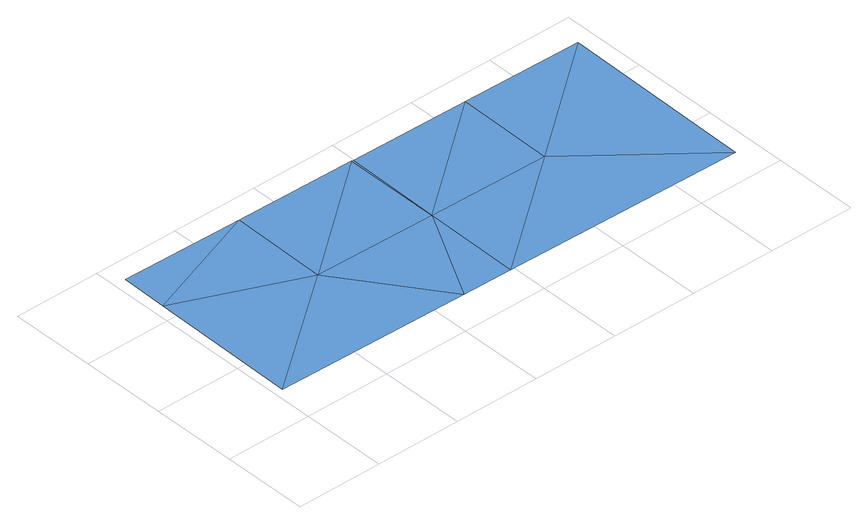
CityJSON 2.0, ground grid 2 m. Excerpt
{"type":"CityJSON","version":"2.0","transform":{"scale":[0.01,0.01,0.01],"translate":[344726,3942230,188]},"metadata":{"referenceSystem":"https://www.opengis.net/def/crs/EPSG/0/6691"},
"CityObjects":{
"waterbody1":{"type":"WaterBody","attributes":{"name":"10","class":"1140","function":"1","WaterBodyRiverFloodingRiskAttribute.description":"5","WaterBodyRiverFloodingRiskAttribute.rankOrg":"2","WaterBodyRiverFloodingRiskAttribute.adminType":"2","WaterBodyRiverFloodingRiskAttribute.scale":"L2"},"geometry":[{"type":"MultiSurface","lod":"1","boundaries":[[[0,1,2]],[[1,3,2]],[[3,1,4]],[[0,5,6]],[[2,7,5]],[[7,2,8]],[[5,7,9]],[[2,3,8]],[[0,2,5]]]}]},
"waterbody2":{"type":"WaterBody","attributes":{"name":"10","class":"1140","function":"1","WaterBodyRiverFloodingRiskAttribute.description":"5","WaterBodyRiverFloodingRiskAttribute.rankOrg":"3","WaterBodyRiverFloodingRiskAttribute.adminType":"2","WaterBodyRiverFloodingRiskAttribute.scale":"L2"},"geometry":[{"type":"MultiSurface","lod":"1","boundaries":[[[10,11,12]],[[10,5,11]],[[5,9,11]],[[12,11,13]],[[11,9,13]],[[10,6,5]]]}]}
},
"vertices":[
[594,540,72],[314,544,72],[310,317,72],[27,441,72],[29,549,72],[595,312,72],[599,539,72],[474,87,72],[21,95,72],[591,85,72],
[880,535,72],[876,307,72],[1161,530,72],[1153,75,72]
]}
